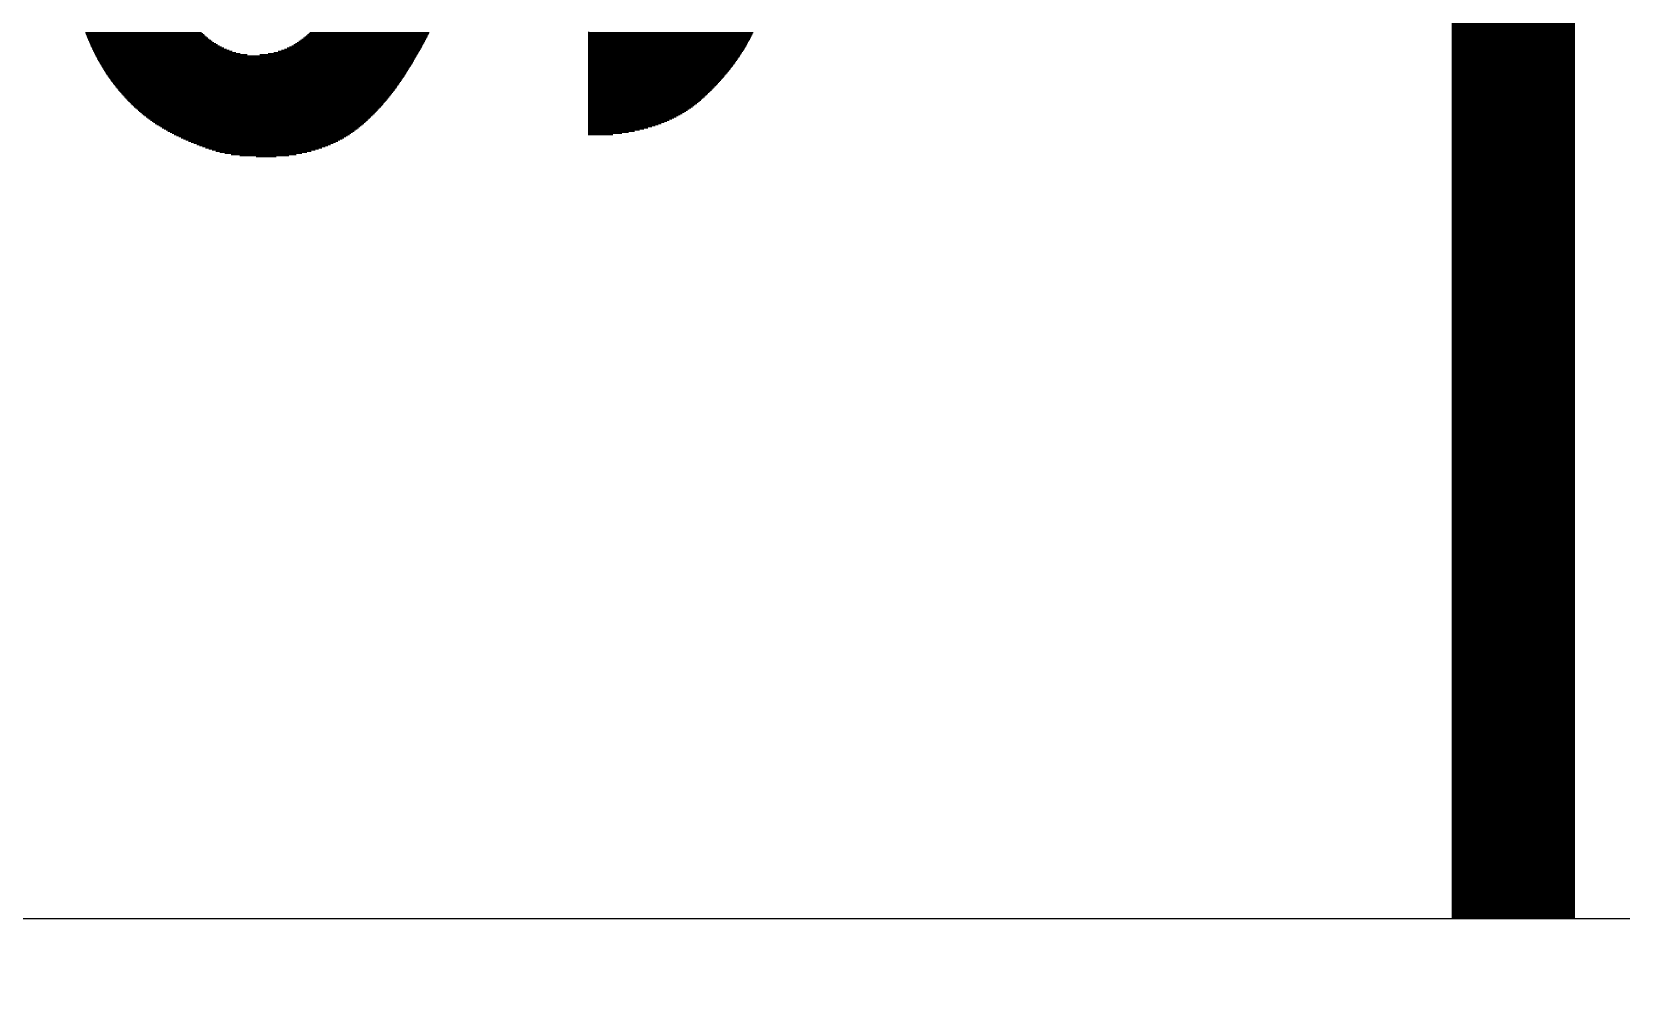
# Model space of a CAD drawing. Extents: x -4 to 6083, y -4 to 8624.
# Drawn here: x 359.8 to 456.6, y -3.7 to 54 of the extents above; entities that cross this region are included whole.
import ezdxf
from ezdxf.enums import TextEntityAlignment as Align

# ---------------------------------------------------------------- set-up
doc = ezdxf.new("R2010")
doc.units = 0
doc.header["$LTSCALE"] = 45
doc.header["$MEASUREMENT"] = 0
doc.layers.add('RLA-FORMATO', color=7, linetype='CONTINUOUS')
doc.layers.add('RLA-LOGO', color=7, linetype='CONTINUOUS')
doc.styles.add('ROMAND', font='romand', dxfattribs={"height": 31.5})
doc.styles.add('ROMANS', font='ROMANS.shx', dxfattribs={"height": 16.875})

# ---------------------------------------------------------------- blocks, each defined once
blk = doc.blocks.new('viñeta-rl')
at = {"layer": 'RLA-FORMATO', "color": 5, "const_width": 5}
blk.add_lwpolyline([(-0.002, 299.998), (-797.494, 299.998), (-797.494, 0.001)], dxfattribs=at)
at = {"layer": 'RLA-LOGO', "color": 8, "true_color": 0x707070}
for p, q in [((-35.965, 269.142), (-35.965, 262.457)), ((-35.92, 269.12), (-35.92, 262.457)), ((-35.875, 269.098), (-35.875, 262.457)), ((-35.83, 269.075), (-35.83, 262.457)), ((-35.785, 269.052), (-35.785, 262.457)), ((-35.74, 269.029), (-35.74, 262.457)), ((-35.695, 269.005), (-35.695, 262.457)), ((-35.65, 268.981), (-35.65, 262.457)), ((-35.605, 268.956), (-35.605, 262.457)), ((-35.56, 268.931), (-35.56, 262.457)), ((-35.515, 268.906), (-35.515, 262.457)), ((-35.47, 268.88), (-35.47, 262.457)), ((-35.425, 268.854), (-35.425, 262.457)), ((-35.38, 268.828), (-35.38, 262.457)), ((-35.335, 268.801), (-35.335, 262.457)), ((-35.29, 268.774), (-35.29, 262.457)), ((-35.245, 268.746), (-35.245, 262.457)), ((-35.2, 268.718), (-35.2, 262.457)), ((-35.155, 268.689), (-35.155, 262.457)), ((-35.11, 268.66), (-35.11, 262.457)), ((-35.065, 268.631), (-35.065, 262.457)), ((-35.02, 268.601), (-35.02, 262.457)), ((-34.975, 268.571), (-34.975, 262.457)), ((-34.93, 268.54), (-34.93, 262.457)), ((-34.885, 268.509), (-34.885, 262.457)), ((-34.84, 268.478), (-34.84, 262.457)), ((-34.795, 268.446), (-34.795, 262.457)), ((-34.75, 268.413), (-34.75, 262.457)), ((-34.705, 268.38), (-34.705, 262.457)), ((-34.66, 268.347), (-34.66, 262.457)), ((-34.615, 268.313), (-34.615, 262.457)), ((-34.57, 268.278), (-34.57, 262.457)), ((-34.525, 268.243), (-34.525, 262.457)), ((-34.48, 268.208), (-34.48, 262.457)), ((-34.435, 268.172), (-34.435, 262.457)), ((-34.39, 268.136), (-34.39, 262.457)), ((-34.345, 268.099), (-34.345, 262.457)), ((-34.3, 268.062), (-34.3, 262.457)), ((-34.255, 268.024), (-34.255, 262.457)), ((-34.21, 267.986), (-34.21, 262.457)), ((-34.165, 267.947), (-34.165, 262.457)), ((-34.12, 267.908), (-34.12, 262.457)), ((-34.075, 267.869), (-34.075, 262.457)), ((-34.03, 267.829), (-34.03, 262.457)), ((-33.985, 267.788), (-33.985, 262.457)), ((-33.94, 267.747), (-33.94, 262.457)), ((-33.895, 267.706), (-33.895, 262.457)), ((-33.85, 267.664), (-33.85, 262.457)), ((-33.805, 267.622), (-33.805, 262.457)), ((-33.76, 267.579), (-33.76, 262.457)), ((-33.715, 267.536), (-33.715, 262.457)), ((-33.67, 267.492), (-33.67, 262.457)), ((-33.625, 267.447), (-33.625, 262.457)), ((-33.58, 267.402), (-33.58, 262.457)), ((-33.535, 267.357), (-33.535, 262.457)), ((-33.49, 267.31), (-33.49, 262.457)), ((-33.445, 267.263), (-33.445, 262.457)), ((-33.4, 267.215), (-33.4, 262.457)), ((-33.355, 267.167), (-33.355, 262.457)), ((-33.31, 267.117), (-33.31, 262.457)), ((-33.265, 267.066), (-33.265, 262.457)), ((-33.22, 267.014), (-33.22, 262.457)), ((-33.175, 266.961), (-33.175, 262.457)), ((-33.13, 266.907), (-33.13, 262.457)), ((-33.085, 266.851), (-33.085, 262.457)), ((-33.04, 266.794), (-33.04, 262.457)), ((-32.995, 266.735), (-32.995, 262.457)), ((-32.95, 266.675), (-32.95, 262.457)), ((-32.905, 266.612), (-32.905, 262.457)), ((-32.86, 266.548), (-32.86, 262.457)), ((-32.815, 266.481), (-32.815, 262.457)), ((-32.77, 266.411), (-32.77, 262.457)), ((-32.725, 266.339), (-32.725, 262.457)), ((-32.68, 266.263), (-32.68, 262.457)), ((-32.635, 266.185), (-32.635, 262.457)), ((-32.59, 266.104), (-32.59, 262.457)), ((-32.545, 266.019), (-32.545, 262.457)), ((-32.5, 265.93), (-32.5, 262.457)), ((-32.455, 265.837), (-32.455, 262.457)), ((-32.41, 265.739), (-32.41, 262.457)), ((-32.365, 265.637), (-32.365, 262.457)), ((-32.32, 265.529), (-32.32, 262.457)), ((-32.275, 265.415), (-32.275, 262.457)), ((-32.23, 265.293), (-32.23, 262.457)), ((-32.185, 265.164), (-32.185, 262.457)), ((-32.14, 265.024), (-32.14, 262.457)), ((-32.095, 264.874), (-32.095, 262.457)), ((-32.05, 264.709), (-32.05, 262.457)), ((-32.005, 264.528), (-32.005, 262.457)), ((-31.96, 264.324), (-31.96, 262.457)), ((-31.915, 264.09), (-31.915, 262.457)), ((-31.87, 263.815), (-31.87, 262.457)), ((-31.825, 263.452), (-31.825, 262.457)), ((-36.001, 262.457), (-31.808, 262.457)), ((-35.965, 255.998), (-35.965, 251.153)), ((-35.92, 255.975), (-35.92, 251.102)), ((-35.875, 255.953), (-35.875, 251.051)), ((-35.83, 255.93), (-35.83, 250.997)), ((-35.785, 255.906), (-35.785, 250.942)), ((-35.74, 255.883), (-35.74, 250.886)), ((-35.695, 255.859), (-35.695, 250.827)), ((-35.65, 255.835), (-35.65, 250.767)), ((-35.605, 255.811), (-35.605, 250.703)), ((-35.56, 255.787), (-35.56, 250.637)), ((-35.515, 255.762), (-35.515, 250.567)), ((-35.47, 255.737), (-35.47, 250.493)), ((-35.425, 255.713), (-35.425, 250.414)), ((-35.38, 255.688), (-35.38, 250.328)), ((-35.335, 255.662), (-35.335, 250.233)), ((-35.29, 255.637), (-35.29, 250.127)), ((-35.245, 255.612), (-35.245, 250.004)), ((-35.2, 255.586), (-35.2, 249.86)), ((-35.155, 255.56), (-35.155, 249.684)), ((-35.11, 255.534), (-35.11, 249.458)), ((-35.065, 255.508), (-35.065, 249.125)), ((-35.02, 255.482), (-35.02, 242.463)), ((-34.975, 255.456), (-34.975, 242.486)), ((-34.93, 255.43), (-34.93, 242.51)), ((-34.885, 255.403), (-34.885, 242.534)), ((-34.84, 255.376), (-34.84, 242.559)), ((-34.795, 255.35), (-34.795, 242.584)), ((-34.75, 255.323), (-34.75, 242.609)), ((-34.705, 255.296), (-34.705, 242.634)), ((-34.66, 255.269), (-34.66, 242.66)), ((-34.615, 255.242), (-34.615, 242.687)), ((-34.57, 255.214), (-34.57, 242.714)), ((-34.525, 255.186), (-34.525, 242.741)), ((-34.48, 255.159), (-34.48, 242.769)), ((-34.435, 255.131), (-34.435, 242.797)), ((-34.39, 255.102), (-34.39, 242.826)), ((-34.345, 255.074), (-34.345, 242.855)), ((-34.3, 255.045), (-34.3, 242.884)), ((-34.255, 255.016), (-34.255, 242.914)), ((-34.21, 254.987), (-34.21, 242.945)), ((-34.165, 254.958), (-34.165, 242.976)), ((-34.12, 254.928), (-34.12, 243.007)), ((-34.075, 254.898), (-34.075, 243.039)), ((-34.03, 254.868), (-34.03, 243.072)), ((-33.985, 254.837), (-33.985, 243.105)), ((-33.94, 254.806), (-33.94, 243.138)), ((-33.895, 254.775), (-33.895, 243.172)), ((-33.85, 254.744), (-33.85, 243.207)), ((-33.805, 254.712), (-33.805, 243.242)), ((-33.76, 254.68), (-33.76, 243.277)), ((-33.715, 254.647), (-33.715, 243.313)), ((-33.67, 254.614), (-33.67, 243.35)), ((-33.625, 254.58), (-33.625, 243.387)), ((-33.58, 254.546), (-33.58, 243.425)), ((-33.535, 254.512), (-33.535, 243.464)), ((-33.49, 254.477), (-33.49, 243.503)), ((-33.445, 254.442), (-33.445, 243.542)), ((-33.4, 254.407), (-33.4, 243.583)), ((-33.355, 254.371), (-33.355, 243.624)), ((-33.31, 254.334), (-33.31, 243.665)), ((-33.265, 254.297), (-33.265, 243.707)), ((-33.22, 254.26), (-33.22, 243.75)), ((-33.175, 254.222), (-33.175, 243.794)), ((-33.13, 254.183), (-33.13, 243.839)), ((-33.085, 254.144), (-33.085, 243.884)), ((-33.04, 254.105), (-33.04, 243.93)), ((-32.995, 254.065), (-32.995, 243.977)), ((-32.95, 254.024), (-32.95, 244.025)), ((-32.905, 253.983), (-32.905, 244.073)), ((-32.86, 253.941), (-32.86, 244.123)), ((-32.815, 253.899), (-32.815, 244.174)), ((-32.77, 253.856), (-32.77, 244.225)), ((-32.725, 253.813), (-32.725, 244.278)), ((-32.68, 253.768), (-32.68, 244.332)), ((-32.635, 253.723), (-32.635, 244.387)), ((-32.59, 253.678), (-32.59, 244.443)), ((-32.545, 253.631), (-32.545, 244.5)), ((-32.5, 253.584), (-32.5, 244.559)), ((-32.455, 253.536), (-32.455, 244.619)), ((-32.41, 253.488), (-32.41, 244.681)), ((-32.365, 253.438), (-32.365, 244.744)), ((-32.32, 253.388), (-32.32, 244.809)), ((-32.275, 253.337), (-32.275, 244.875)), ((-32.23, 253.284), (-32.23, 244.943)), ((-32.185, 253.231), (-32.185, 245.013)), ((-32.14, 253.177), (-32.14, 245.085)), ((-32.095, 253.121), (-32.095, 245.158)), ((-32.05, 253.064), (-32.05, 245.234)), ((-32.005, 253.005), (-32.005, 245.311)), ((-31.96, 252.945), (-31.96, 245.391)), ((-31.915, 252.883), (-31.915, 245.473)), ((-31.87, 252.819), (-31.87, 245.557)), ((-31.825, 252.752), (-31.825, 245.644)), ((-31.78, 252.683), (-31.78, 245.734)), ((-31.735, 252.611), (-31.735, 245.826)), ((-31.69, 252.535), (-31.69, 245.921)), ((-31.645, 252.456), (-31.645, 246.02)), ((-31.6, 252.373), (-31.6, 246.121)), ((-31.555, 252.285), (-31.555, 246.226)), ((-31.51, 252.193), (-31.51, 246.333)), ((-31.465, 252.096), (-31.465, 246.444)), ((-31.42, 251.992), (-31.42, 246.558)), ((-31.375, 251.882), (-31.375, 246.676)), ((-31.33, 251.765), (-31.33, 246.797)), ((-31.285, 251.64), (-31.285, 246.92)), ((-31.24, 251.505), (-31.24, 247.047)), ((-31.195, 251.36), (-31.195, 247.181)), ((-31.15, 251.202), (-31.15, 247.327)), ((-31.105, 251.027), (-31.105, 247.496)), ((-31.06, 250.83), (-31.06, 247.698)), ((-31.015, 250.599), (-31.015, 247.951)), ((-30.97, 250.303), (-30.97, 248.307)), ((-30.925, 249.788), (-30.925, 248.972)), ((-35.065, 248.603), (-35.065, 242.44)), ((-35.29, 247.762), (-35.29, 242.329)), ((-35.245, 247.873), (-35.245, 242.351)), ((-35.2, 247.999), (-35.2, 242.372)), ((-35.155, 248.145), (-35.155, 242.395)), ((-35.11, 248.325), (-35.11, 242.417)), ((-35.65, 247.127), (-35.65, 242.167)), ((-35.605, 247.19), (-35.605, 242.187)), ((-35.56, 247.257), (-35.56, 242.206)), ((-35.515, 247.327), (-35.515, 242.226)), ((-35.47, 247.402), (-35.47, 242.246)), ((-35.425, 247.482), (-35.425, 242.266)), ((-35.38, 247.567), (-35.38, 242.287)), ((-35.335, 247.66), (-35.335, 242.308)), ((-35.965, 246.758), (-35.965, 242.039)), ((-35.92, 246.805), (-35.92, 242.056)), ((-35.875, 246.854), (-35.875, 242.074)), ((-35.83, 246.904), (-35.83, 242.092)), ((-35.785, 246.956), (-35.785, 242.111)), ((-35.74, 247.011), (-35.74, 242.129)), ((-35.695, 247.068), (-35.695, 242.148))]:
    blk.add_line(p, q, dxfattribs=at)
at = {"layer": 'RLA-FORMATO', "color": 4, "style": 'ROMAND'}
for tag, p in [('DESAR', (-1255.783, 233.263)), ('PRELIM', (-1123.111, 233.263)), ('PROP', (-989.639, 233.263)), ('CONST', (-823.737, 233.263))]:
    blk.add_attdef(tag, p, '', height=16, dxfattribs=at)
at = {"layer": 'RLA-FORMATO', "color": 2, "style": 'ROMANS'}
for tag, p, height in [('REVNO1', (-1394.08, 180.648), 10), ('DETNO1', (-1358.401, 180.648), 10), ('FECHA1', (-880.483, 180.648), 10), ('REVNO2', (-1394.08, 155.648), 10), ('DETNO2', (-1358.401, 155.648), 10), ('FECHA2', (-880.483, 155.648), 10), ('REVNO3', (-1394.08, 130.649), 10), ('DETNO3', (-1358.401, 130.649), 10), ('FECHA3', (-880.483, 130.649), 10), ('REVNO4', (-1394.08, 105.649), 10), ('DETNO4', (-1358.401, 105.649), 10), ('FECHA4', (-880.483, 105.649), 10), ('REVNO5', (-1394.08, 80.649), 11.25), ('DETNO5', (-1358.401, 80.649), 10), ('FECHA5', (-880.483, 80.649), 10), ('REVNO6', (-1392.274, 55.649), 10), ('DETNO6', (-1356.594, 55.649), 10), ('FECHA6', (-878.676, 55.649), 10), ('INGENIERO', (-741.067, 33.399), 10), ('DIBUJANTE', (-571.615, 33.401), 10), ('REVNO7', (-1394.08, 30.65), 10), ('DETNO7', (-1358.401, 30.65), 10), ('FECHA7', (-880.483, 30.65), 10), ('REVNO8', (-1394.08, 8.603), 10), ('DETNO8', (-1358.401, 8.603), 10), ('FECHA8', (-880.483, 8.603), 10), ('PROYECTISTA', (-740.886, 4.812), 10), ('INGENIERO', (-568.569, 4.615), 10)]:
    blk.add_attdef(tag, p, '', height=height, dxfattribs=at)
for tag, p in [('PERSNO1', (-946.608, 180.648)), ('PERSNO2', (-946.608, 155.648)), ('PERSNO3', (-946.608, 130.649)), ('PERSNO4', (-946.608, 105.649)), ('PERSNO5', (-946.608, 80.649)), ('PERSNO6', (-946.608, 55.649)), ('PERSNO7', (-946.608, 30.65)), ('PERSNO8', (-946.608, 8.603))]:
    blk.add_attdef(tag, text='', height=10, dxfattribs=at).set_placement(p, align=Align.CENTER)
at = {"layer": 'RLA-FORMATO', "color": 5, "style": 'ROMAND'}
blk.add_attdef('PROYECTO', text='', height=16.9, dxfattribs=at).set_placement((-289.167, 165.033), align=Align.MIDDLE)
for tag, p in [('TITULO1', (-567.962, 108.18)), ('TITULO2', (-567.962, 74.225))]:
    blk.add_attdef(tag, p, '', height=20, dxfattribs=at)
at = {"layer": 'RLA-FORMATO', "color": 2, "style": 'ROMANS'}
for tag, p in [('NOMARCH', (-1424.041, 5.527)), ('FECHA', (-1406.947, 5.527))]:
    blk.add_attdef(tag, p, '', height=11.25, rotation=90, dxfattribs=at)
at = {"layer": 'RLA-FORMATO', "color": 5, "style": 'ROMAND', "width": 0.967839}
blk.add_attdef('NUMERO', text='', height=24, dxfattribs=at).set_placement((-290.268, 13.329), (-62.411, 13.329), align=Align.FIT)
at = {"layer": 'RLA-FORMATO', "color": 5, "style": 'ROMAND', "flags": 12}
blk.add_attdef('REVISION', text='', height=24, dxfattribs=at).set_placement((-24.501, 25.329), align=Align.MIDDLE)

msp = doc.modelspace()

# ---------------------------------------------------------------- linework, layer by layer
at = {"layer": 'RLA-FORMATO', "color": 6, "linetype": 'Continuous'}
msp.add_line((6082.5, 0), (0, 0), dxfattribs=at)

# ---------------------------------------------------------------- block references
at = {"layer": 'RLA-FORMATO', "xscale": 1.5, "yscale": 1.5, "zscale": 1.5, "rotation": 270}
msp.add_blockref('viñeta-rl', (0, 0), dxfattribs=at)

doc.saveas('drawing.dxf')
